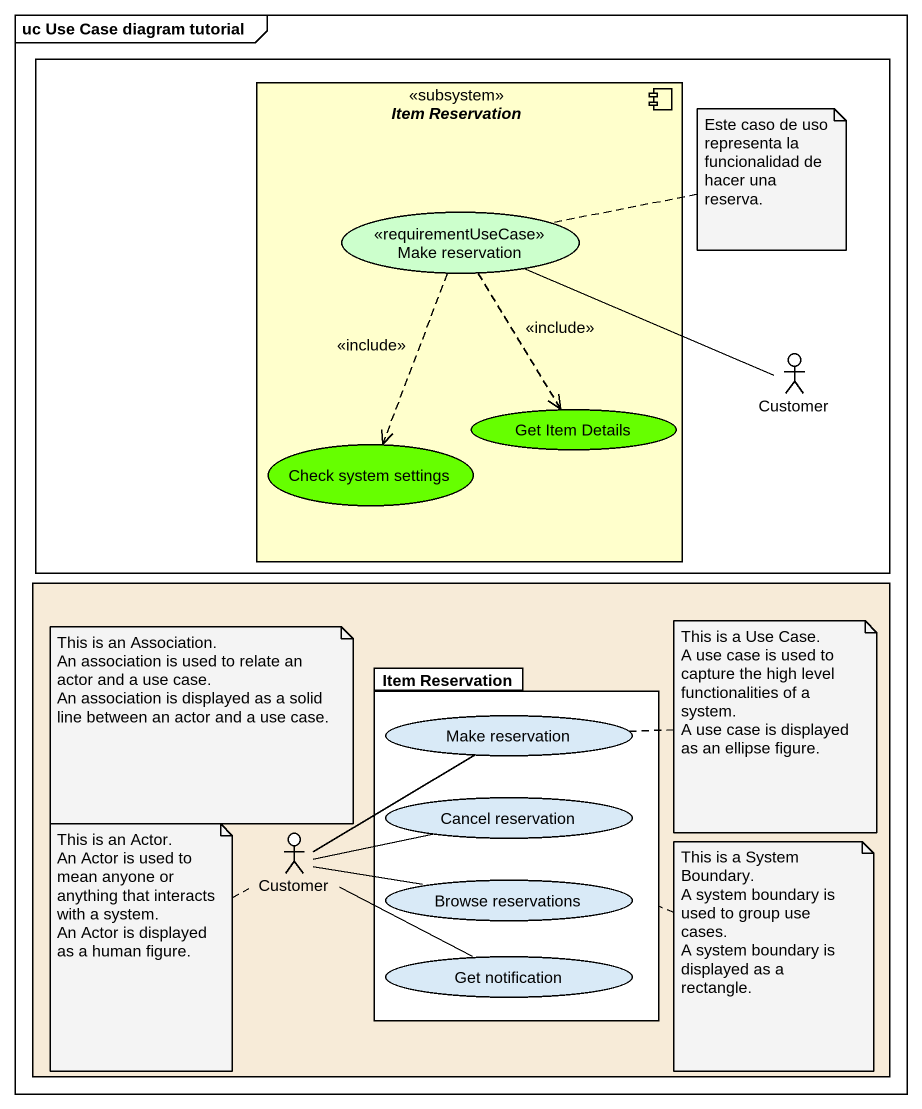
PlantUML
@startuml
mainframe uc Use Case diagram tutorial
rectangle " " as rectangle1 {
  component "Item Reservation" as Item_Reservation <<subsystem>> #FFFFCC {
    usecase "Make reservation" as Make_reservation <<requirementUseCase>> #CCFFCC
    usecase "Get Item Details" as Get_Item_Details #66FF00
    usecase "Check system settings" as Check_system_settings #66FF00
  }
  actor Customer
}
rectangle " " as rectangle2 #F7EBD8 {
  package "Item Reservation" as Item_Reservation_2 {
    usecase "Make reservation" as Make_reservation_2
    usecase "Cancel reservation" as Cancel_reservation
    usecase "Browse reservations" as Browse_reservations
    usecase "Get notification" as Get_notification
  }
  actor "Customer" as Customer_2
}
Make_reservation ..> Get_Item_Details : <<include>>
Make_reservation ..> Check_system_settings : <<include>>
Customer -left- Make_reservation
Customer_2 -right- Make_reservation_2
Customer_2 -right- Cancel_reservation
Customer_2 -right- Browse_reservations
Customer_2 -right- Get_notification
note right of Make_reservation : Este caso de uso representa la funcionalidad de hacer una reserva.
note as N2
  This is an Association.
  An association is used to relate an actor and a use case.
  An association is displayed as a solid line between an actor and a use case.
end note
note right of Make_reservation_2
  This is a Use Case.
  A use case is used to capture the high level functionalities of a system.
  A use case is displayed as an ellipse figure.
end note
note left of Customer_2
  This is an Actor.
  An Actor is used to mean anyone or anything that interacts with a system.
  An Actor is displayed as a human figure.
end note
note right of Item_Reservation_2
  This is a System Boundary.
  A system boundary is used to group use cases.
  A system boundary is displayed as a rectangle.
end note
@enduml
